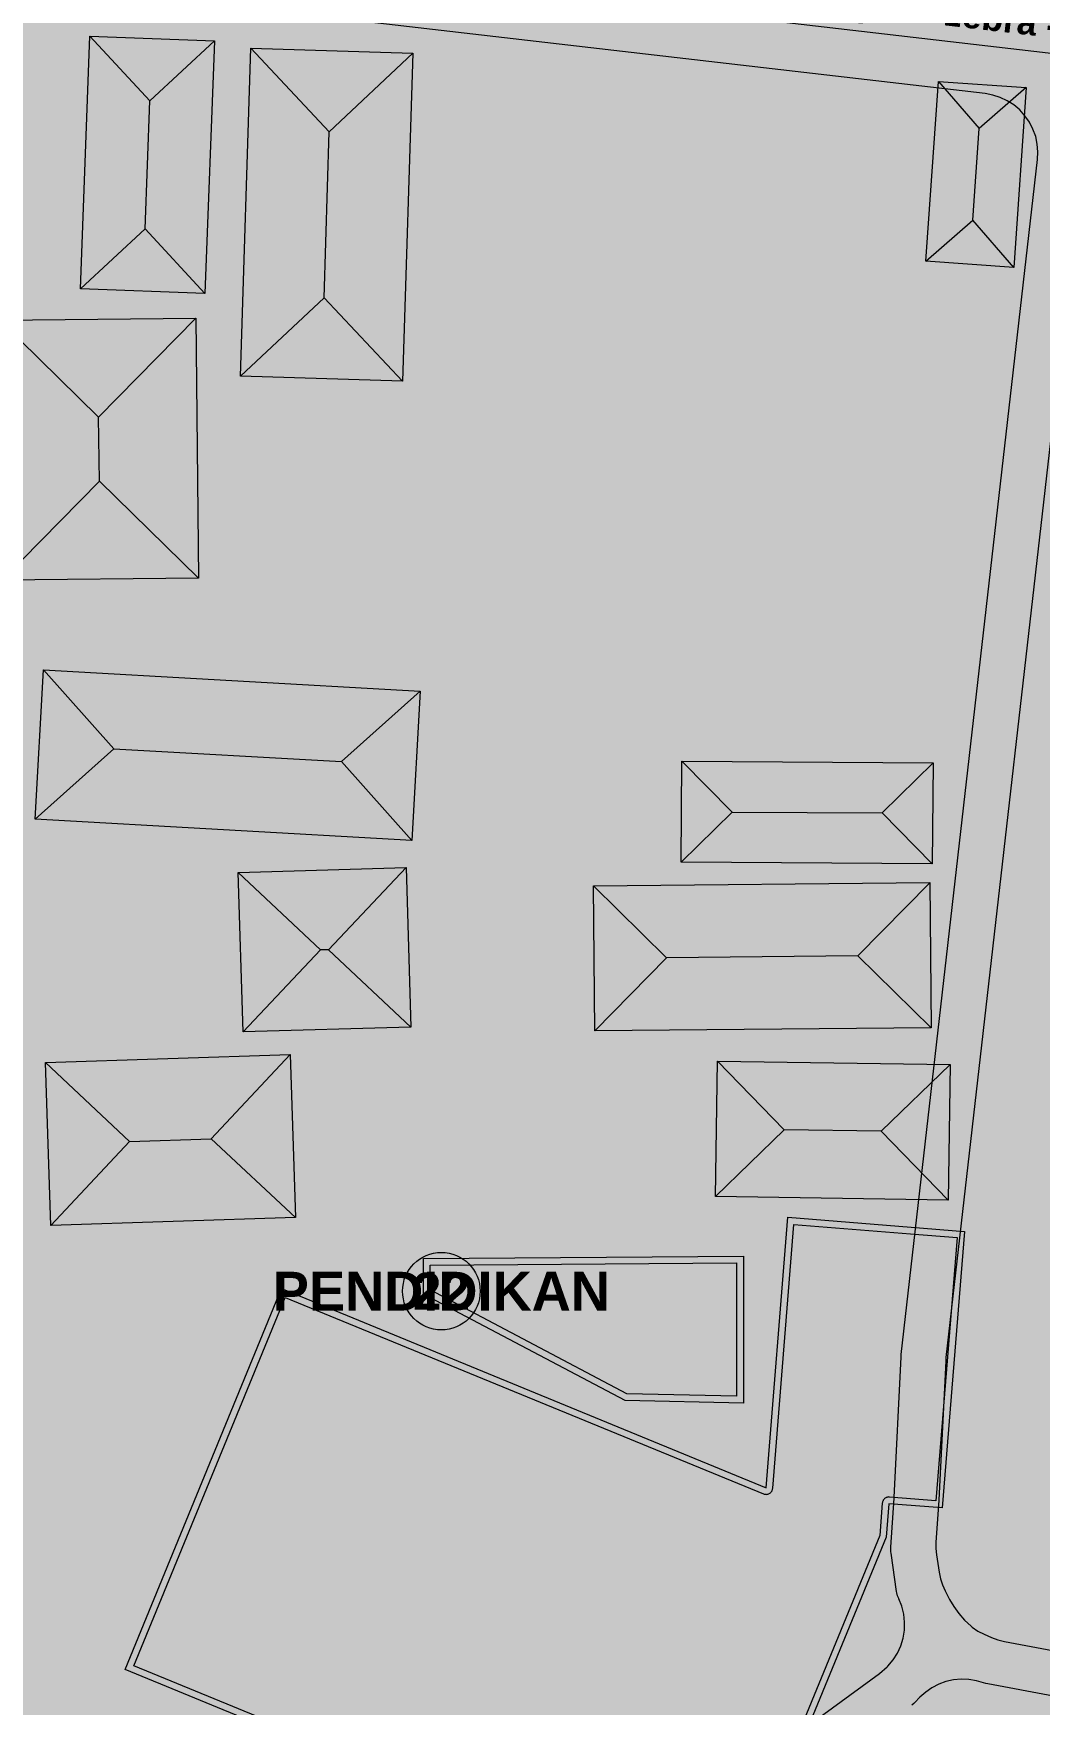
# Model space of a CAD drawing. Header units: metres. Extents: x 305859 to 307221, y 9155922 to 9156786.
# Drawn here: x 306562.7 to 306630.1, y 9156212.3 to 9156324.3 of the extents above; entities that cross this region are included whole.
import ezdxf
from ezdxf.enums import TextEntityAlignment as Align

# ---------------------------------------------------------------- set-up
doc = ezdxf.new("R2010")
doc.units = ezdxf.units.M
doc.linetypes.add('DASHED2', pattern=[0.762, 0.635, -0.127])
for name, color, linetype, lineweight, true_color in [('A-ALUR_WISATA', 7, 'DASHED2', 50, 0xeb7800), ('A-LABEL', 7, 'Continuous', 0, 0x000000), ('B-BANGUNAN_PENDIDIKAN', 7, 'Continuous', 13, 0x78aadc), ('B-BANGUNAN_PERMUKIMAN', 7, 'Continuous', 13, 0xf0cd8c), ('B-BAYANGAN', 7, 'Continuous', 0, 0x76786c), ('J-PERKERASAN_JALAN', 7, 'Continuous', 9, 0x989896), ('T-LABEL_ZONA', 7, 'Continuous', 0, 0x3c3c3c), ('T-NOMOR_ELEMEN', 7, 'Continuous', 18, 0x141414)]:
    doc.layers.add(name, color=color, linetype=linetype, lineweight=lineweight, true_color=true_color)
doc.layers.add('G-PERKERASAN', color=7, linetype='Continuous')
doc.styles.add('ARIALB', font='arialbd.ttf')

msp = doc.modelspace()

# ---------------------------------------------------------------- hatches: boundary and pattern name
at = {"layer": 'A-ALUR_WISATA', "true_color": 0xeb7800}
h = msp.add_hatch(color=30, dxfattribs=at)
h.dxf.hatch_style = 1
h.paths.add_polyline_path([(306601.61, 9156325.64), (306606.34, 9156325.09), (306606.16, 9156323.5), (306601.43, 9156324.05), (306600.2, 9156324.19), (306600.38, 9156325.78), (306601.61, 9156325.64)])
h = msp.add_hatch(color=30, dxfattribs=at)
h.dxf.hatch_style = 1
h.paths.add_polyline_path([(306609.55, 9156324.72), (306615.28, 9156324.07), (306615.1, 9156322.48), (306609.37, 9156323.13), (306609.14, 9156323.16), (306609.32, 9156324.75), (306609.55, 9156324.72)])
h = msp.add_hatch(color=30, dxfattribs=at)
h.dxf.hatch_style = 1
h.paths.add_polyline_path([(306623.02, 9156323.18), (306624.22, 9156323.05), (306624.04, 9156321.46), (306622.84, 9156321.59), (306622.84, 9156321.59), (306618.08, 9156322.13), (306618.26, 9156323.72), (306623.02, 9156323.18)])
h = msp.add_hatch(color=30, dxfattribs=at)
h.dxf.hatch_style = 1
h.paths.add_polyline_path([(306628.56, 9156322.56), (306633.16, 9156322.04), (306632.99, 9156320.45), (306628.38, 9156320.97), (306628.38, 9156320.97), (306627.02, 9156321.12), (306627.2, 9156322.71), (306628.56, 9156322.56)])
at = {"layer": 'B-BANGUNAN_PENDIDIKAN', "true_color": 0x6290c6}
h = msp.add_hatch(color=153, dxfattribs=at)
h.dxf.hatch_style = 1
h.paths.add_polyline_path([(306625.05, 9156244.01), (306623.56, 9156225.46), (306620, 9156225.75), (306619.82, 9156223.51), (306609.32, 9156197.96), (306568.8, 9156214.62), (306579.29, 9156240.17), (306611.76, 9156226.82), (306613.21, 9156244.96), (306621.49, 9156244.3), (306625.05, 9156244.01)])
h = msp.add_hatch(color=153, dxfattribs=at)
h.dxf.hatch_style = 1
h.paths.add_polyline_path([(306610.24, 9156242.35), (306610.24, 9156232.5), (306602.31, 9156232.66), (306588.81, 9156239.81), (306588.81, 9156242.19), (306610.24, 9156242.35)])
at = {"layer": 'B-BANGUNAN_PERMUKIMAN', "true_color": 0xec9366}
h = msp.add_hatch(color=33, dxfattribs=at)
h.dxf.hatch_style = 1
h.paths.add_polyline_path([(306566.44, 9156324.15), (306570.46, 9156319.82), (306570.14, 9156311.23), (306565.81, 9156307.22), (306566.44, 9156324.15)])
at = {"layer": 'B-BANGUNAN_PERMUKIMAN', "true_color": 0xeb9266}
h = msp.add_hatch(color=33, dxfattribs=at)
h.dxf.hatch_style = 1
h.paths.add_polyline_path([(306570.46, 9156319.82), (306566.44, 9156324.15), (306574.79, 9156323.84), (306570.46, 9156319.82)])
at = {"layer": 'B-BANGUNAN_PERMUKIMAN', "true_color": 0xbb7451}
h = msp.add_hatch(color=23, dxfattribs=at)
h.dxf.hatch_style = 1
h.paths.add_polyline_path([(306574.76, 9156323.03), (306574.16, 9156306.9), (306570.14, 9156311.23), (306570.46, 9156319.82), (306574.79, 9156323.84), (306574.79, 9156323.84), (306574.76, 9156323.03)])
at = {"layer": 'B-BANGUNAN_PERMUKIMAN', "true_color": 0xec9366}
h = msp.add_hatch(color=33, dxfattribs=at)
h.dxf.hatch_style = 1
h.paths.add_polyline_path([(306577.24, 9156323.35), (306577.24, 9156323.35), (306582.49, 9156317.75), (306582.14, 9156306.62), (306576.54, 9156301.36), (306577.24, 9156323.35)])
at = {"layer": 'B-BANGUNAN_PERMUKIMAN', "true_color": 0xeb9266}
h = msp.add_hatch(color=33, dxfattribs=at)
h.dxf.hatch_style = 1
h.paths.add_polyline_path([(306582.49, 9156317.75), (306577.24, 9156323.35), (306588.09, 9156323.01), (306582.49, 9156317.75)])
at = {"layer": 'B-BANGUNAN_PERMUKIMAN', "true_color": 0xbb7451}
h = msp.add_hatch(color=23, dxfattribs=at)
h.dxf.hatch_style = 1
h.paths.add_polyline_path([(306582.14, 9156306.62), (306582.49, 9156317.75), (306588.09, 9156323.01), (306587.4, 9156301.02), (306582.14, 9156306.62)])
at = {"layer": 'B-BANGUNAN_PERMUKIMAN', "true_color": 0xed9367}
h = msp.add_hatch(color=21, dxfattribs=at)
h.dxf.hatch_style = 1
h.paths.add_polyline_path([(306623.31, 9156321.13), (306626.05, 9156317.97), (306625.62, 9156311.81), (306622.46, 9156309.07), (306622.46, 9156309.07), (306623.31, 9156321.13)])
at = {"layer": 'B-BANGUNAN_PERMUKIMAN', "true_color": 0xea9165}
h = msp.add_hatch(color=33, dxfattribs=at)
h.dxf.hatch_style = 1
h.paths.add_polyline_path([(306626.05, 9156317.97), (306623.31, 9156321.13), (306629.2, 9156320.72), (306629.2, 9156320.72), (306626.05, 9156317.97)])
at = {"layer": 'B-BANGUNAN_PERMUKIMAN', "true_color": 0xba7450}
h = msp.add_hatch(color=23, dxfattribs=at)
h.dxf.hatch_style = 1
h.paths.add_polyline_path([(306625.62, 9156311.81), (306626.05, 9156317.97), (306629.2, 9156320.72), (306628.36, 9156308.65), (306625.62, 9156311.81)])
at = {"layer": 'B-BANGUNAN_PERMUKIMAN', "true_color": 0xbc7551}
h = msp.add_hatch(color=23, dxfattribs=at)
h.dxf.hatch_style = 1
h.paths.add_polyline_path([(306570.14, 9156311.23), (306574.16, 9156306.9), (306574.16, 9156306.9), (306565.81, 9156307.22), (306570.14, 9156311.23)])
at = {"layer": 'B-BANGUNAN_PERMUKIMAN', "true_color": 0xbd7652}
h = msp.add_hatch(color=23, dxfattribs=at)
h.dxf.hatch_style = 1
h.paths.add_polyline_path([(306625.62, 9156311.81), (306628.36, 9156308.65), (306622.46, 9156309.07), (306625.62, 9156311.81)])
at = {"layer": 'B-BANGUNAN_PERMUKIMAN', "true_color": 0xbc7551}
h = msp.add_hatch(color=23, dxfattribs=at)
h.dxf.hatch_style = 1
h.paths.add_polyline_path([(306582.14, 9156306.62), (306587.4, 9156301.02), (306587.4, 9156301.02), (306576.54, 9156301.36), (306582.14, 9156306.62)])
at = {"layer": 'B-BANGUNAN_PERMUKIMAN', "true_color": 0xec9366}
h = msp.add_hatch(color=33, dxfattribs=at)
h.dxf.hatch_style = 1
h.paths.add_polyline_path([(306567.03, 9156298.6), (306560.39, 9156305.11), (306573.54, 9156305.25), (306567.03, 9156298.6)])
at = {"layer": 'B-BANGUNAN_PERMUKIMAN', "true_color": 0xeb9266}
h = msp.add_hatch(color=33, dxfattribs=at)
h.dxf.hatch_style = 1
h.paths.add_polyline_path([(306567.03, 9156298.6), (306567.08, 9156294.32), (306560.57, 9156287.67), (306560.39, 9156305.11), (306567.03, 9156298.6)])
at = {"layer": 'B-BANGUNAN_PERMUKIMAN', "true_color": 0xbc7551}
h = msp.add_hatch(color=23, dxfattribs=at)
h.dxf.hatch_style = 1
h.paths.add_polyline_path([(306573.72, 9156287.81), (306567.08, 9156294.32), (306567.03, 9156298.6), (306573.54, 9156305.25), (306573.54, 9156305.25), (306573.72, 9156287.81)])
at = {"layer": 'B-BANGUNAN_PERMUKIMAN', "true_color": 0xbb7451}
h = msp.add_hatch(color=23, dxfattribs=at)
h.dxf.hatch_style = 1
h.paths.add_polyline_path([(306567.08, 9156294.32), (306573.72, 9156287.81), (306560.57, 9156287.67), (306560.57, 9156287.67), (306567.08, 9156294.32)])
at = {"layer": 'B-BANGUNAN_PERMUKIMAN', "true_color": 0xed9366}
h = msp.add_hatch(color=21, dxfattribs=at)
h.dxf.hatch_style = 1
h.paths.add_polyline_path([(306568.06, 9156276.37), (306562.77, 9156271.65), (306562.77, 9156271.65), (306563.34, 9156281.66), (306568.06, 9156276.37)])
at = {"layer": 'B-BANGUNAN_PERMUKIMAN', "true_color": 0xea9265}
h = msp.add_hatch(color=33, dxfattribs=at)
h.dxf.hatch_style = 1
h.paths.add_polyline_path([(306588.58, 9156280.23), (306588.58, 9156280.23), (306583.3, 9156275.51), (306568.06, 9156276.37), (306563.34, 9156281.66), (306588.58, 9156280.23)])
at = {"layer": 'B-BANGUNAN_PERMUKIMAN', "true_color": 0xba7451}
h = msp.add_hatch(color=23, dxfattribs=at)
h.dxf.hatch_style = 1
h.paths.add_polyline_path([(306583.3, 9156275.51), (306588.58, 9156280.23), (306588.02, 9156270.22), (306583.3, 9156275.51)])
at = {"layer": 'B-BANGUNAN_PERMUKIMAN', "true_color": 0xbd7552}
h = msp.add_hatch(color=23, dxfattribs=at)
h.dxf.hatch_style = 1
h.paths.add_polyline_path([(306568.06, 9156276.37), (306583.3, 9156275.51), (306588.02, 9156270.22), (306562.77, 9156271.65), (306568.06, 9156276.37)])
at = {"layer": 'B-BANGUNAN_PERMUKIMAN', "true_color": 0xec9366}
h = msp.add_hatch(color=33, dxfattribs=at)
h.dxf.hatch_style = 1
h.paths.add_polyline_path([(306609.49, 9156272.13), (306606.08, 9156268.77), (306606.12, 9156275.54), (306609.49, 9156272.13)])
at = {"layer": 'B-BANGUNAN_PERMUKIMAN', "true_color": 0xeb9266}
h = msp.add_hatch(color=33, dxfattribs=at)
h.dxf.hatch_style = 1
h.paths.add_polyline_path([(306622.95, 9156275.44), (306619.54, 9156272.07), (306609.49, 9156272.13), (306606.12, 9156275.54), (306622.95, 9156275.44)])
at = {"layer": 'B-BANGUNAN_PERMUKIMAN', "true_color": 0xbb7451}
h = msp.add_hatch(color=23, dxfattribs=at)
h.dxf.hatch_style = 1
h.paths.add_polyline_path([(306619.54, 9156272.07), (306622.95, 9156275.44), (306622.9, 9156268.66), (306622.9, 9156268.66), (306619.54, 9156272.07)])
at = {"layer": 'B-BANGUNAN_PERMUKIMAN', "true_color": 0xbc7551}
h = msp.add_hatch(color=23, dxfattribs=at)
h.dxf.hatch_style = 1
h.paths.add_polyline_path([(306609.49, 9156272.13), (306619.54, 9156272.07), (306622.9, 9156268.66), (306606.08, 9156268.77), (306609.49, 9156272.13)])
at = {"layer": 'B-BANGUNAN_PERMUKIMAN', "true_color": 0xec9366}
h = msp.add_hatch(color=33, dxfattribs=at)
h.dxf.hatch_style = 1
h.paths.add_polyline_path([(306587.64, 9156268.41), (306587.64, 9156268.41), (306582.44, 9156262.9), (306581.9, 9156262.89), (306576.39, 9156268.08), (306587.64, 9156268.41)])
at = {"layer": 'B-BANGUNAN_PERMUKIMAN', "true_color": 0xbc7551}
h = msp.add_hatch(color=23, dxfattribs=at)
h.dxf.hatch_style = 1
h.paths.add_polyline_path([(306582.44, 9156262.9), (306587.64, 9156268.41), (306587.95, 9156257.71), (306582.44, 9156262.9)])
at = {"layer": 'B-BANGUNAN_PERMUKIMAN', "true_color": 0xeb9266}
h = msp.add_hatch(color=33, dxfattribs=at)
h.dxf.hatch_style = 1
h.paths.add_polyline_path([(306576.39, 9156268.08), (306581.9, 9156262.89), (306576.71, 9156257.38), (306576.39, 9156268.08)])
at = {"layer": 'B-BANGUNAN_PERMUKIMAN', "true_color": 0xec9366}
h = msp.add_hatch(color=33, dxfattribs=at)
h.dxf.hatch_style = 1
h.paths.add_polyline_path([(306622.74, 9156267.39), (306622.74, 9156267.39), (306617.92, 9156262.48), (306605.1, 9156262.36), (306600.19, 9156267.18), (306622.74, 9156267.39)])
at = {"layer": 'B-BANGUNAN_PERMUKIMAN', "true_color": 0xeb9266}
h = msp.add_hatch(color=33, dxfattribs=at)
h.dxf.hatch_style = 1
h.paths.add_polyline_path([(306600.19, 9156267.18), (306605.1, 9156262.36), (306600.28, 9156257.45), (306600.19, 9156267.18)])
at = {"layer": 'B-BANGUNAN_PERMUKIMAN', "true_color": 0xbc7551}
h = msp.add_hatch(color=23, dxfattribs=at)
h.dxf.hatch_style = 1
h.paths.add_polyline_path([(306617.92, 9156262.48), (306622.74, 9156267.39), (306622.83, 9156257.67), (306617.92, 9156262.48)])
at = {"layer": 'B-BANGUNAN_PERMUKIMAN', "true_color": 0xbb7451}
h = msp.add_hatch(color=23, dxfattribs=at)
h.dxf.hatch_style = 1
h.paths.add_polyline_path([(306576.71, 9156257.38), (306581.9, 9156262.89), (306582.44, 9156262.9), (306587.95, 9156257.71), (306576.71, 9156257.38)])
h = msp.add_hatch(color=23, dxfattribs=at)
h.dxf.hatch_style = 1
h.paths.add_polyline_path([(306605.1, 9156262.36), (306617.92, 9156262.48), (306622.83, 9156257.67), (306622.83, 9156257.67), (306600.28, 9156257.45), (306605.1, 9156262.36)])
at = {"layer": 'B-BANGUNAN_PERMUKIMAN', "true_color": 0xec9366}
h = msp.add_hatch(color=33, dxfattribs=at)
h.dxf.hatch_style = 1
h.paths.add_polyline_path([(306574.58, 9156250.22), (306569.11, 9156250.04), (306563.47, 9156255.33), (306579.87, 9156255.86), (306579.87, 9156255.86), (306574.58, 9156250.22)])
at = {"layer": 'B-BANGUNAN_PERMUKIMAN', "true_color": 0xbc7551}
h = msp.add_hatch(color=23, dxfattribs=at)
h.dxf.hatch_style = 1
h.paths.add_polyline_path([(306574.58, 9156250.22), (306579.87, 9156255.86), (306580.22, 9156244.93), (306574.58, 9156250.22)])
at = {"layer": 'B-BANGUNAN_PERMUKIMAN', "true_color": 0xeb9266}
h = msp.add_hatch(color=33, dxfattribs=at)
h.dxf.hatch_style = 1
h.paths.add_polyline_path([(306569.11, 9156250.04), (306563.82, 9156244.4), (306563.47, 9156255.33), (306569.11, 9156250.04)])
at = {"layer": 'B-BANGUNAN_PERMUKIMAN', "true_color": 0xec9366}
h = msp.add_hatch(color=33, dxfattribs=at)
h.dxf.hatch_style = 1
h.paths.add_polyline_path([(306612.98, 9156250.82), (306608.37, 9156246.34), (306608.5, 9156255.43), (306608.51, 9156255.43), (306612.98, 9156250.82)])
at = {"layer": 'B-BANGUNAN_PERMUKIMAN', "true_color": 0xeb9266}
h = msp.add_hatch(color=33, dxfattribs=at)
h.dxf.hatch_style = 1
h.paths.add_polyline_path([(306619.48, 9156250.72), (306612.98, 9156250.82), (306608.51, 9156255.43), (306624.09, 9156255.2), (306619.48, 9156250.72)])
at = {"layer": 'B-BANGUNAN_PERMUKIMAN', "true_color": 0xbb7451}
h = msp.add_hatch(color=23, dxfattribs=at)
h.dxf.hatch_style = 1
h.paths.add_polyline_path([(306619.48, 9156250.72), (306624.09, 9156255.2), (306624.09, 9156255.2), (306623.96, 9156246.11), (306619.48, 9156250.72)])
h = msp.add_hatch(color=23, dxfattribs=at)
h.dxf.hatch_style = 1
h.paths.add_polyline_path([(306569.11, 9156250.04), (306574.58, 9156250.22), (306580.22, 9156244.93), (306580.22, 9156244.93), (306563.82, 9156244.4), (306569.11, 9156250.04)])
at = {"layer": 'B-BANGUNAN_PERMUKIMAN', "true_color": 0xbc7551}
h = msp.add_hatch(color=23, dxfattribs=at)
h.dxf.hatch_style = 1
h.paths.add_polyline_path([(306608.37, 9156246.34), (306612.98, 9156250.82), (306619.48, 9156250.72), (306623.96, 9156246.11), (306608.37, 9156246.34)])
at = {"layer": 'B-BAYANGAN', "true_color": 0x76786c}
h = msp.add_hatch(color=8, dxfattribs=at)
h.dxf.hatch_style = 1
h.paths.add_polyline_path([(306575.54, 9156323.09), (306574.91, 9156306.15), (306566.56, 9156306.47), (306567.19, 9156323.4), (306575.54, 9156323.09)])
h = msp.add_hatch(color=8, dxfattribs=at)
h.dxf.hatch_style = 1
h.paths.add_polyline_path([(306588.84, 9156322.26), (306588.15, 9156300.27), (306577.29, 9156300.61), (306577.99, 9156322.6), (306588.84, 9156322.26)])
h = msp.add_hatch(color=8, dxfattribs=at)
h.dxf.hatch_style = 1
h.paths.add_polyline_path([(306629.95, 9156319.97), (306629.11, 9156307.9), (306623.21, 9156308.32), (306624.06, 9156320.38), (306629.95, 9156319.97)])
h = msp.add_hatch(color=8, dxfattribs=at)
h.dxf.hatch_style = 1
h.paths.add_polyline_path([(306574.47, 9156287.06), (306561.32, 9156286.92), (306561.14, 9156304.36), (306574.29, 9156304.5), (306574.47, 9156287.06)])
h = msp.add_hatch(color=8, dxfattribs=at)
h.dxf.hatch_style = 1
h.paths.add_polyline_path([(306589.33, 9156279.48), (306588.77, 9156269.47), (306563.52, 9156270.9), (306564.09, 9156280.91), (306589.33, 9156279.48)])
h = msp.add_hatch(color=8, dxfattribs=at)
h.dxf.hatch_style = 1
h.paths.add_polyline_path([(306623.7, 9156274.69), (306623.65, 9156267.91), (306606.83, 9156268.02), (306606.87, 9156274.79), (306623.7, 9156274.69)])
h = msp.add_hatch(color=8, dxfattribs=at)
h.dxf.hatch_style = 1
h.paths.add_polyline_path([(306588.7, 9156256.96), (306577.46, 9156256.63), (306577.14, 9156267.33), (306588.39, 9156267.66), (306588.7, 9156256.96)])
h = msp.add_hatch(color=8, dxfattribs=at)
h.dxf.hatch_style = 1
h.paths.add_polyline_path([(306623.58, 9156256.92), (306601.03, 9156256.7), (306600.94, 9156266.43), (306623.49, 9156266.65), (306623.58, 9156256.92)])
h = msp.add_hatch(color=8, dxfattribs=at)
h.dxf.hatch_style = 1
h.paths.add_polyline_path([(306580.97, 9156244.18), (306564.57, 9156243.65), (306564.22, 9156254.58), (306580.62, 9156255.11), (306580.97, 9156244.18)])
h = msp.add_hatch(color=8, dxfattribs=at)
h.dxf.hatch_style = 1
h.paths.add_polyline_path([(306624.84, 9156254.45), (306624.71, 9156245.36), (306609.12, 9156245.59), (306609.25, 9156254.68), (306624.84, 9156254.45)])
h = msp.add_hatch(color=8, dxfattribs=at)
h.dxf.hatch_style = 1
h.paths.add_polyline_path([(306626.1, 9156242.96), (306624.61, 9156224.41), (306621.05, 9156224.7), (306620.87, 9156222.46), (306610.37, 9156196.91), (306569.85, 9156213.57), (306580.34, 9156239.12), (306612.81, 9156225.77), (306614.26, 9156243.91), (306622.54, 9156243.25), (306626.1, 9156242.96)])
h = msp.add_hatch(color=8, dxfattribs=at)
h.dxf.hatch_style = 1
h.paths.add_polyline_path([(306611.29, 9156241.3), (306611.29, 9156231.45), (306603.36, 9156231.61), (306589.86, 9156238.76), (306589.86, 9156241.14), (306611.29, 9156241.3)])
at = {"layer": 'G-PERKERASAN', "true_color": 0xe0ded9}
h = msp.add_hatch(color=254, dxfattribs=at)
h.dxf.hatch_style = 1
h.paths.add_polyline_path([(306908.99, 9156199.22), (306871.95, 9156198.02), (306868.84, 9156144.14), (306843.97, 9156139.65), (306613.97, 9156113.41), (306520.72, 9156109.95), (306448.83, 9156118.11), (306448.83, 9156123.17), (306477.16, 9156118.52), (306520.15, 9156115.68), (306566.87, 9156115.26), (306613.83, 9156118.7), (306780.38, 9156142.22), (306834.18, 9156150.61), (306834.21, 9156150.61), (306834.24, 9156150.62), (306836.67, 9156150.94), (306832.65, 9156160.25), (306794.32, 9156155.54), (306785.07, 9156153.87), (306754.67, 9156148.38), (306749.09, 9156147.37), (306735.94, 9156145.42), (306694.11, 9156139.2), (306682.57, 9156137.44), (306647.05, 9156132), (306596.42, 9156127.4), (306534.3, 9156127.4), (306532.49, 9156127.58), (306527.34, 9156128.11), (306527.76, 9156145.94), (306529.8, 9156231.68), (306512.26, 9156228.1), (306472.74, 9156232.05), (306466.17, 9156213.24), (306448.83, 9156196.71), (306448.83, 9156532.37), (306504.83, 9156523.08), (306572.18, 9156510.31), (306677.17, 9156490.28), (306781.81, 9156471.97), (306833.43, 9156467.31), (306884.35, 9156462.71), (306888.87, 9156462.3), (306908.99, 9156460.23), (306908.99, 9156405.14), (306880.74, 9156410.37), (306872.19, 9156289.96), (306880.06, 9156289.5), (306887.26, 9156399.08), (306908.99, 9156395.95), (306908.99, 9156283.2), (306908.99, 9156208.94), (306891.75, 9156208.37), (306886.18, 9156208.19), (306882.1, 9156208.06), (306881.64, 9156222), (306879.91, 9156222), (306879.79, 9156200), (306885.63, 9156200.3), (306885.6, 9156199.86), (306906.63, 9156201.39), (306908.7, 9156201.5), (306908.99, 9156201.54), (306908.99, 9156199.22)])
at = {"layer": 'J-PERKERASAN_JALAN', "true_color": 0xa8a8a6}
h = msp.add_hatch(color=253, dxfattribs=at)
h.dxf.hatch_style = 1
h.paths.add_polyline_path([(306644.85, 9156210.24), (306626.62, 9156213.67), (306626.5, 9156213.69), (306626.17, 9156213.79), (306626.17, 9156213.79), (306625.86, 9156213.88), (306625.35, 9156213.97), (306624.84, 9156213.99), (306624.32, 9156213.94), (306623.82, 9156213.83), (306623.34, 9156213.65), (306622.88, 9156213.41), (306622.46, 9156213.12), (306622.07, 9156212.77), (306621.73, 9156212.41), (306621.67, 9156212.35), (306621.54, 9156212.24), (306621.47, 9156212.19), (306607.41, 9156201.91), (306607.35, 9156201.87), (306607.22, 9156201.79), (306607.16, 9156201.76), (306606.5, 9156201.41), (306606.07, 9156201.15), (306605.68, 9156200.84), (306605.33, 9156200.47), (306605.02, 9156200.07), (306604.77, 9156199.63), (306604.58, 9156199.16), (306604.45, 9156198.68), (306604.38, 9156198.18), (306604.37, 9156197.67), (306604.84, 9156188.42), (306604.83, 9156188.3), (306604.71, 9156188.28), (306601.98, 9156188.14), (306601.85, 9156188.15), (306601.84, 9156188.27), (306601.45, 9156195.94), (306601.39, 9156196.48), (306601.25, 9156197), (306601.05, 9156197.51), (306600.77, 9156197.98), (306600.44, 9156198.41), (306600.05, 9156198.78), (306599.61, 9156199.11), (306599.14, 9156199.37), (306598.63, 9156199.56), (306598.1, 9156199.69), (306597.56, 9156199.74), (306556.9, 9156200.78), (306556.78, 9156200.79), (306556.77, 9156200.91), (306556.84, 9156203.65), (306556.85, 9156203.77), (306556.98, 9156203.78), (306601.3, 9156202.64), (306601.81, 9156202.66), (306602.31, 9156202.75), (306602.8, 9156202.89), (306603.26, 9156203.1), (306605.44, 9156204.24), (306605.94, 9156204.55), (306619.36, 9156214.36), (306619.87, 9156214.8), (306619.93, 9156214.86), (306620.28, 9156215.28), (306620.57, 9156215.73), (306620.79, 9156216.22), (306620.95, 9156216.74), (306621.04, 9156217.27), (306621.05, 9156217.81), (306620.99, 9156218.35), (306620.86, 9156218.87), (306620.66, 9156219.37), (306620.65, 9156219.4), (306620.58, 9156219.58), (306620.53, 9156219.76), (306620.51, 9156219.87), (306620.14, 9156222.42), (306620.13, 9156222.52), (306620.12, 9156222.73), (306620.13, 9156222.83), (306620.34, 9156226.11), (306620.34, 9156226.17), (306620.81, 9156235.59), (306620.81, 9156235.66), (306620.81, 9156235.69), (306620.82, 9156235.75), (306629.96, 9156315.88), (306629.98, 9156316.4), (306629.94, 9156316.92), (306629.83, 9156317.43), (306629.65, 9156317.93), (306629.41, 9156318.39), (306629.11, 9156318.82), (306628.76, 9156319.21), (306628.37, 9156319.55), (306627.93, 9156319.83), (306627.45, 9156320.05), (306626.96, 9156320.21), (306626.44, 9156320.31), (306562.01, 9156327.8), (306561.98, 9156327.81), (306535.87, 9156330.63), (306535.85, 9156330.63), (306524.1, 9156331.83), (306524.1, 9156335.05), (306536.18, 9156333.81), (306562.33, 9156330.99), (306632.22, 9156322.86), (306632.28, 9156322.85), (306644.85, 9156321.6), (306644.85, 9156318.38), (306637.31, 9156319.13), (306636.8, 9156319.15), (306636.28, 9156319.1), (306635.77, 9156318.99), (306635.29, 9156318.81), (306634.83, 9156318.56), (306634.41, 9156318.27), (306634.02, 9156317.91), (306633.69, 9156317.52), (306633.41, 9156317.08), (306633.19, 9156316.61), (306633.04, 9156316.12), (306632.94, 9156315.61), (306623.82, 9156235.56), (306623.8, 9156235.3), (306623.34, 9156226), (306623.34, 9156225.97), (306623.15, 9156223.16), (306623.15, 9156222.75), (306623.19, 9156222.33), (306623.36, 9156221.15), (306623.45, 9156220.72), (306623.58, 9156220.3), (306623.76, 9156219.9), (306624.05, 9156219.33), (306624.35, 9156218.85), (306624.67, 9156218.39), (306625.05, 9156217.93), (306625.5, 9156217.53), (306625.57, 9156217.47), (306625.96, 9156217.21), (306626.38, 9156216.99), (306626.86, 9156216.78), (306627.29, 9156216.62), (306627.74, 9156216.51), (306644.85, 9156213.3), (306644.85, 9156210.24)])
at = {"layer": 'T-NOMOR_ELEMEN', "true_color": 0xffffff}
h = msp.add_hatch(color=7, dxfattribs=at)
h.dxf.hatch_style = 1
edge = h.paths.add_edge_path()
edge.add_arc((306590, 9156240), 2.6, 0, 360)

# ---------------------------------------------------------------- linework, layer by layer
at = {"layer": 'B-BANGUNAN_PENDIDIKAN', "color": 167, "lineweight": 13, "true_color": 0x354f6c}
for points in [[(306625.05, 9156244.01), (306623.56, 9156225.46), (306620, 9156225.75), (306619.82, 9156223.51), (306609.32, 9156197.96), (306568.8, 9156214.62), (306579.29, 9156240.17), (306611.76, 9156226.82), (306613.21, 9156244.96), (306621.49, 9156244.3), (306625.05, 9156244.01)], [(306610.24, 9156242.35), (306610.24, 9156232.5), (306602.31, 9156232.66), (306588.81, 9156239.81), (306588.81, 9156242.19), (306610.24, 9156242.35)]]:
    msp.add_lwpolyline(points, close=True, dxfattribs=at)
at = {"layer": 'B-BANGUNAN_PENDIDIKAN', "color": 161, "lineweight": 9, "true_color": 0x73a9e9}
for points in [[(306624.56, 9156243.6), (306623.15, 9156225.95), (306620.04, 9156226.19), (306619.99, 9156226.2), (306619.95, 9156226.19), (306619.91, 9156226.19), (306619.86, 9156226.17), (306619.82, 9156226.16), (306619.78, 9156226.14), (306619.74, 9156226.12), (306619.71, 9156226.09), (306619.68, 9156226.06), (306619.65, 9156226.03), (306619.62, 9156225.99), (306619.6, 9156225.95), (306619.58, 9156225.91), (306619.57, 9156225.87), (306619.56, 9156225.83), (306619.55, 9156225.78), (306619.38, 9156223.62), (306609.08, 9156198.55), (306569.38, 9156214.87), (306579.54, 9156239.58), (306611.59, 9156226.41), (306611.63, 9156226.39), (306611.67, 9156226.38), (306611.72, 9156226.38), (306611.76, 9156226.37), (306611.81, 9156226.38), (306611.85, 9156226.38), (306611.89, 9156226.39), (306611.94, 9156226.41), (306611.98, 9156226.43), (306612.01, 9156226.45), (306612.05, 9156226.48), (306612.08, 9156226.51), (306612.11, 9156226.54), (306612.14, 9156226.58), (306612.16, 9156226.62), (306612.18, 9156226.66), (306612.19, 9156226.7), (306612.2, 9156226.74), (306612.21, 9156226.79), (306613.62, 9156244.47), (306621.45, 9156243.85), (306624.56, 9156243.6)], [(306609.79, 9156241.89), (306609.79, 9156232.96), (306602.42, 9156233.11), (306589.26, 9156240.08), (306589.26, 9156241.74), (306609.79, 9156241.89)]]:
    msp.add_lwpolyline(points, close=True, dxfattribs=at)
at = {"layer": 'B-BANGUNAN_PERMUKIMAN', "color": 27, "lineweight": 9, "true_color": 0x744832}
for p, q in [((306566.44, 9156324.15), (306570.46, 9156319.82)), ((306574.79, 9156323.84), (306570.46, 9156319.82)), ((306577.24, 9156323.35), (306582.49, 9156317.75)), ((306588.09, 9156323.01), (306582.49, 9156317.75)), ((306623.31, 9156321.13), (306626.05, 9156317.97)), ((306570.14, 9156311.23), (306570.46, 9156319.82)), ((306629.2, 9156320.72), (306626.05, 9156317.97)), ((306582.14, 9156306.62), (306582.49, 9156317.75)), ((306625.62, 9156311.81), (306626.05, 9156317.97)), ((306565.81, 9156307.22), (306570.14, 9156311.23)), ((306574.16, 9156306.9), (306570.14, 9156311.23)), ((306622.46, 9156309.07), (306625.62, 9156311.81)), ((306628.36, 9156308.65), (306625.62, 9156311.81)), ((306576.54, 9156301.36), (306582.14, 9156306.62)), ((306587.4, 9156301.02), (306582.14, 9156306.62)), ((306560.39, 9156305.11), (306567.03, 9156298.6)), ((306573.54, 9156305.25), (306567.03, 9156298.6)), ((306567.08, 9156294.32), (306567.03, 9156298.6)), ((306560.57, 9156287.67), (306567.08, 9156294.32)), ((306573.72, 9156287.81), (306567.08, 9156294.32)), ((306563.34, 9156281.66), (306568.06, 9156276.37)), ((306588.58, 9156280.23), (306583.3, 9156275.51)), ((306562.77, 9156271.65), (306568.06, 9156276.37)), ((306568.06, 9156276.37), (306583.3, 9156275.51)), ((306588.02, 9156270.22), (306583.3, 9156275.51)), ((306606.12, 9156275.54), (306609.49, 9156272.13)), ((306622.95, 9156275.44), (306619.54, 9156272.07)), ((306606.08, 9156268.77), (306609.49, 9156272.13)), ((306609.49, 9156272.13), (306619.54, 9156272.07)), ((306622.9, 9156268.66), (306619.54, 9156272.07)), ((306587.64, 9156268.41), (306582.44, 9156262.9)), ((306576.39, 9156268.08), (306581.9, 9156262.89)), ((306600.19, 9156267.18), (306605.1, 9156262.36)), ((306622.74, 9156267.39), (306617.92, 9156262.48)), ((306576.71, 9156257.38), (306581.9, 9156262.89)), ((306582.44, 9156262.9), (306581.9, 9156262.89)), ((306587.95, 9156257.71), (306582.44, 9156262.9)), ((306600.28, 9156257.45), (306605.1, 9156262.36)), ((306617.92, 9156262.48), (306605.1, 9156262.36)), ((306622.83, 9156257.67), (306617.92, 9156262.48)), ((306579.87, 9156255.86), (306574.58, 9156250.22)), ((306563.47, 9156255.33), (306569.11, 9156250.04)), ((306608.51, 9156255.43), (306612.98, 9156250.82)), ((306624.09, 9156255.2), (306619.48, 9156250.72)), ((306569.11, 9156250.04), (306574.58, 9156250.22)), ((306580.22, 9156244.93), (306574.58, 9156250.22)), ((306608.37, 9156246.34), (306612.98, 9156250.82)), ((306619.48, 9156250.72), (306612.98, 9156250.82)), ((306623.96, 9156246.11), (306619.48, 9156250.72)), ((306563.82, 9156244.4), (306569.11, 9156250.04))]:
    msp.add_line(p, q, dxfattribs=at)
at = {"layer": 'B-BANGUNAN_PERMUKIMAN', "color": 27, "lineweight": 13, "true_color": 0x744832}
for points in [[(306574.79, 9156323.84), (306574.16, 9156306.9), (306565.81, 9156307.22), (306566.44, 9156324.15), (306574.79, 9156323.84)], [(306588.09, 9156323.01), (306587.4, 9156301.02), (306576.54, 9156301.36), (306577.24, 9156323.35), (306588.09, 9156323.01)], [(306629.2, 9156320.72), (306628.36, 9156308.65), (306622.46, 9156309.07), (306623.31, 9156321.13), (306629.2, 9156320.72)], [(306573.72, 9156287.81), (306560.57, 9156287.67), (306560.39, 9156305.11), (306573.54, 9156305.25), (306573.72, 9156287.81)], [(306588.58, 9156280.23), (306588.02, 9156270.22), (306562.77, 9156271.65), (306563.34, 9156281.66), (306588.58, 9156280.23)], [(306622.95, 9156275.44), (306622.9, 9156268.66), (306606.08, 9156268.77), (306606.12, 9156275.54), (306622.95, 9156275.44)], [(306587.95, 9156257.71), (306576.71, 9156257.38), (306576.39, 9156268.08), (306587.64, 9156268.41), (306587.95, 9156257.71)], [(306622.83, 9156257.67), (306600.28, 9156257.45), (306600.19, 9156267.18), (306622.74, 9156267.4), (306622.83, 9156257.67)], [(306580.22, 9156244.93), (306563.82, 9156244.4), (306563.47, 9156255.33), (306579.87, 9156255.86), (306580.22, 9156244.93)], [(306624.09, 9156255.2), (306623.96, 9156246.11), (306608.37, 9156246.34), (306608.5, 9156255.43), (306624.09, 9156255.2)]]:
    msp.add_lwpolyline(points, close=True, dxfattribs=at)
at = {"layer": 'J-PERKERASAN_JALAN', "color": 8, "lineweight": 13, "true_color": 0x787876}
for points in [[(306562.33, 9156330.99), (306632.22, 9156322.86), (306632.28, 9156322.85), (306650.85, 9156321), (306650.94, 9156320.99), (306664.51, 9156319.96), (306665.04, 9156319.95), (306665.56, 9156320.01), (306666.06, 9156320.14), (306666.55, 9156320.34), (306667, 9156320.59), (306667.42, 9156320.91), (306667.79, 9156321.27), (306668.12, 9156321.68), (306668.38, 9156322.13), (306668.59, 9156322.61), (306668.73, 9156323.11), (306668.81, 9156323.63), (306672.97, 9156376.62), (306672.98, 9156376.66), (306672.98, 9156376.69), (306672.98, 9156376.73), (306676.58, 9156405.67)], [(306605.94, 9156204.55), (306619.36, 9156214.36), (306619.87, 9156214.8), (306619.93, 9156214.86), (306620.28, 9156215.28), (306620.57, 9156215.73), (306620.79, 9156216.22), (306620.95, 9156216.74), (306621.04, 9156217.27), (306621.05, 9156217.81), (306620.99, 9156218.35), (306620.86, 9156218.87), (306620.66, 9156219.37), (306620.65, 9156219.4), (306620.58, 9156219.58), (306620.53, 9156219.76), (306620.51, 9156219.87), (306620.14, 9156222.42), (306620.13, 9156222.52), (306620.12, 9156222.73), (306620.13, 9156222.83), (306620.34, 9156226.11), (306620.34, 9156226.17), (306620.81, 9156235.59), (306620.81, 9156235.66), (306620.81, 9156235.69), (306620.82, 9156235.75), (306629.96, 9156315.88), (306629.98, 9156316.4), (306629.94, 9156316.92), (306629.83, 9156317.43), (306629.65, 9156317.93), (306629.41, 9156318.39), (306629.11, 9156318.82), (306628.76, 9156319.21), (306628.37, 9156319.55), (306627.93, 9156319.83), (306627.45, 9156320.05), (306626.96, 9156320.21), (306626.44, 9156320.31), (306562.01, 9156327.8)], [(306632.94, 9156315.61), (306623.82, 9156235.56), (306623.8, 9156235.3), (306623.34, 9156226), (306623.34, 9156225.97), (306623.15, 9156223.16), (306623.15, 9156222.75), (306623.19, 9156222.33), (306623.36, 9156221.15), (306623.45, 9156220.72), (306623.58, 9156220.3), (306623.76, 9156219.9), (306624.05, 9156219.33), (306624.05, 9156219.33), (306624.35, 9156218.85), (306624.67, 9156218.39), (306625.05, 9156217.93), (306625.5, 9156217.53), (306625.57, 9156217.47), (306625.96, 9156217.21), (306626.38, 9156216.99), (306626.86, 9156216.78), (306627.29, 9156216.62), (306627.74, 9156216.51), (306650.51, 9156212.23)], [(306655.65, 9156208.22), (306626.62, 9156213.67), (306626.5, 9156213.69), (306626.17, 9156213.79), (306626.17, 9156213.79), (306625.86, 9156213.88), (306625.35, 9156213.97), (306624.84, 9156213.99), (306624.32, 9156213.94), (306623.82, 9156213.83), (306623.34, 9156213.65), (306622.88, 9156213.41), (306622.46, 9156213.12), (306622.07, 9156212.77), (306621.73, 9156212.41), (306621.67, 9156212.35), (306621.54, 9156212.24)]]:
    msp.add_lwpolyline(points, dxfattribs=at)
at = {"layer": 'T-NOMOR_ELEMEN'}
msp.add_circle((306590, 9156240), 2.6, dxfattribs=at)

# ---------------------------------------------------------------- texts
at = {"layer": 'A-LABEL', "color": 32, "true_color": 0xc85a00, "insert": (306600.29, 9156328.19), "char_height": 1.7, "attachment_point": 5, "rotation": 353.4014, "style": 'ARIALB', "bg_fill": 1, "box_fill_scale": 1.25, "bg_fill_color": 7, "bg_fill_true_color": 16777215, "bg_fill_transparency": 0}
msp.add_mtext('A4  ORANG & WISATA EDUKASI TEMPE  +-0.9 km  (klaster - koridor tengah - zebra - halaman depan - Showcase)', dxfattribs=at)
at = {"layer": 'T-LABEL_ZONA', "color": 251, "true_color": 0x6e6456, "style": 'ARIALB'}
msp.add_text('PENDIDIKAN', height=2.6, dxfattribs=at).set_placement((306590, 9156240), align=Align.MIDDLE_CENTER)
at = {"layer": 'T-NOMOR_ELEMEN', "style": 'ARIALB'}
msp.add_text('22', height=2.47, dxfattribs=at).set_placement((306590, 9156240), align=Align.MIDDLE_CENTER)

doc.saveas('drawing.dxf')
